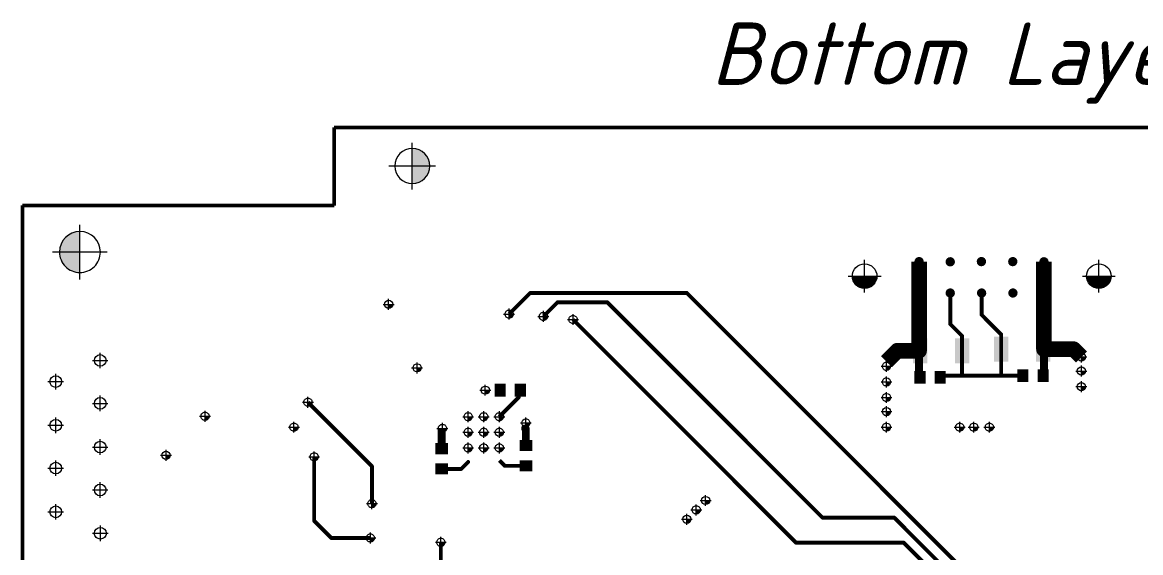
# Paper-space layout 'Layout1' of a CAD drawing. Header units: millimetres. Extents: x 0 to 841, y 0 to 594.
# Drawn here: x 358 to 501.5, y 226 to 294 of the extents above; entities that cross this region are included whole.
import ezdxf

# ---------------------------------------------------------------- set-up
doc = ezdxf.new("R2010")
doc.units = ezdxf.units.MM
doc.layers.get('0').update_dxf_attribs({"lineweight": 50})
for name, color, linetype in [('BottomLayer', 5, 'Continuous'), ('PDF _Геометрия', 7, 'Continuous'), ('PDF _Сплошная заливка', 7, 'Continuous')]:
    doc.layers.add(name, color=color, linetype=linetype)
doc.styles.add('GOST-2.304_Type-B_italic', font='')
doc.styles.get('GOST-2.304_Type-B_italic').set_extended_font_data('GOST Common', italic=True)

psp = doc.layouts.get("Layout1")

# ---------------------------------------------------------------- hatches: boundary and pattern name
at = {"layer": 'PDF _Сплошная заливка', "transparency": 33554559}
for color, points in [(7, [(410.287, 275.568, 0.4142051), (408.038, 277.819), (408.038, 277.819), (408.038, 277.819), (408.037, 275.569), (408.037, 275.569)]), (7, [(408.037, 273.319, 0.4142051), (410.287, 275.568), (410.287, 275.568), (410.287, 275.568), (408.037, 275.569), (408.037, 275.569)]), (7, [(365.41, 267.178, 0.414214), (362.785, 264.553), (362.785, 264.553), (362.785, 264.553), (365.41, 264.553), (365.41, 264.553)]), (7, [(362.785, 264.553, 0.4142095), (365.41, 261.928), (365.41, 261.928), (365.41, 261.928), (365.41, 264.553), (365.41, 264.553)]), (256, [(473.039, 263.923), (473.039, 263.923), (473.039, 263.923, 0.4142021), (472.439, 263.323), (472.439, 263.323), (472.439, 263.323), (472.439, 263.323, 0.414158), (473.039, 262.723), (473.039, 262.723), (473.039, 262.723), (473.039, 262.723, 0.4142021), (473.639, 263.323), (473.639, 263.323), (473.639, 263.323), (473.639, 263.323, 0.4142462)]), (256, [(481.039, 263.923), (481.039, 263.923), (481.039, 263.923, 0.4142462), (480.439, 263.323), (480.439, 263.323), (480.439, 263.323), (480.439, 263.323, 0.4142021), (481.039, 262.723), (481.039, 262.723), (481.039, 262.723), (481.039, 262.723, 0.4142021), (481.639, 263.323), (481.639, 263.323), (481.639, 263.323), (481.639, 263.323, 0.4142462)]), (256, [(485.059, 263.923), (485.059, 263.923), (485.059, 263.923, 0.4142021), (484.459, 263.323), (484.459, 263.323), (484.459, 263.323), (484.459, 263.323, 0.414158), (485.059, 262.723), (485.059, 262.723), (485.059, 262.723), (485.059, 262.723, 0.4142021), (485.659, 263.323), (485.659, 263.323), (485.659, 263.323), (485.659, 263.323, 0.4142462)]), (256, [(477.039, 263.903), (477.039, 263.903), (477.039, 263.903, 0.4142021), (476.439, 263.303), (476.439, 263.303), (476.439, 263.303), (476.439, 263.303, 0.4142462), (477.039, 262.703), (477.039, 262.703), (477.039, 262.703), (477.039, 262.703, 0.4142462), (477.639, 263.303), (477.639, 263.303), (477.639, 263.303), (477.639, 263.303, 0.4142021)]), (256, [(489.059, 263.903), (489.059, 263.903), (489.059, 263.903, 0.414158), (488.459, 263.303), (488.459, 263.303), (488.459, 263.303), (488.459, 263.303, 0.4142021), (489.059, 262.703), (489.059, 262.703), (489.059, 262.703), (489.059, 262.703, 0.4142462), (489.659, 263.303), (489.659, 263.303), (489.659, 263.303), (489.659, 263.303, 0.4142021)]), (7, [(466.059, 259.888, -0.4142252), (464.484, 261.463), (464.484, 261.463), (464.484, 261.463), (466.059, 261.463), (466.059, 261.463)]), (7, [(467.634, 261.463, -0.4142252), (466.059, 259.888), (466.059, 259.888), (466.059, 259.888), (466.059, 261.463), (466.059, 261.463)]), (7, [(496.099, 259.888, -0.4142252), (494.524, 261.463), (494.524, 261.463), (494.524, 261.463), (496.099, 261.463), (496.099, 261.463)]), (7, [(497.674, 261.463, -0.4142177), (496.099, 259.888), (496.099, 259.888), (496.099, 259.888), (496.099, 261.463), (496.099, 261.463)]), (256, [(473.039, 259.903), (473.039, 259.903), (473.039, 259.903, 0.414158), (472.439, 259.303), (472.439, 259.303), (472.439, 259.303), (472.439, 259.303, 0.4142021), (473.039, 258.703), (473.039, 258.703), (473.039, 258.703), (473.039, 258.703, 0.4142462), (473.639, 259.303), (473.639, 259.303), (473.639, 259.303), (473.639, 259.303, 0.4142021)]), (256, [(477.039, 259.903), (477.039, 259.903), (477.039, 259.903, 0.4142021), (476.439, 259.303), (476.439, 259.303), (476.439, 259.303), (476.439, 259.303, 0.4142462), (477.039, 258.703), (477.039, 258.703), (477.039, 258.703), (477.039, 258.703, 0.4142462), (477.639, 259.303), (477.639, 259.303), (477.639, 259.303), (477.639, 259.303, 0.4142021)]), (256, [(481.059, 259.903), (481.059, 259.903), (481.059, 259.903, 0.414158), (480.459, 259.303), (480.459, 259.303), (480.459, 259.303), (480.459, 259.303, 0.4142021), (481.059, 258.703), (481.059, 258.703), (481.059, 258.703), (481.059, 258.703, 0.4142462), (481.659, 259.303), (481.659, 259.303), (481.659, 259.303), (481.659, 259.303, 0.4142021)]), (256, [(485.079, 259.903), (485.079, 259.903), (485.079, 259.903, 0.4142021), (484.479, 259.303), (484.479, 259.303), (484.479, 259.303), (484.479, 259.303, 0.4142462), (485.079, 258.703), (485.079, 258.703), (485.079, 258.703), (485.079, 258.703, 0.4142021), (485.679, 259.303), (485.679, 259.303), (485.679, 259.303), (485.679, 259.303, 0.414158)]), (256, [(489.059, 259.923), (489.059, 259.923), (489.059, 259.923, 0.4142021), (488.459, 259.323), (488.459, 259.323), (488.459, 259.323), (488.459, 259.323, 0.414158), (489.059, 258.723), (489.059, 258.723), (489.059, 258.723), (489.059, 258.723, 0.4142021), (489.659, 259.323), (489.659, 259.323), (489.659, 259.323), (489.659, 259.323, 0.4142462)]), (7, [(405.531, 257.846, -0.4142084), (405.006, 257.321), (405.006, 257.321), (405.006, 257.321), (405.006, 257.846), (405.006, 257.846)]), (7, [(420.985, 256.596, -0.1989561), (420.831, 256.224), (420.831, 256.224, -0.1988801), (420.46, 256.071), (420.46, 256.071), (420.46, 256.071), (420.46, 256.596), (420.46, 256.596)]), (7, [(425.384, 256.303, -0.1988801), (425.231, 255.932), (425.231, 255.932, -0.1989057), (424.859, 255.778), (424.859, 255.778), (424.859, 255.778), (424.859, 256.303), (424.859, 256.303)]), (7, [(429.184, 255.903, -0.4142588), (428.659, 255.378), (428.659, 255.378), (428.659, 255.378), (428.659, 255.903), (428.659, 255.903)]), (7, [(494.384, 251.103, -0.414158), (493.859, 250.578), (493.859, 250.578), (493.859, 250.578), (493.859, 251.103), (493.859, 251.103)]), (7, [(409.185, 249.703, -0.1989561), (409.031, 249.332), (409.031, 249.332, -0.1988801), (408.66, 249.178), (408.66, 249.178), (408.66, 249.178), (408.66, 249.703), (408.66, 249.703)]), (7, [(469.384, 249.903, -0.4142084), (468.859, 249.378), (468.859, 249.378), (468.859, 249.378), (468.859, 249.903), (468.859, 249.903)]), (7, [(494.384, 249.303, -0.4142084), (493.859, 248.778), (493.859, 248.778), (493.859, 248.778), (493.859, 249.303), (493.859, 249.303)]), (7, [(417.931, 246.846, -0.1989884), (417.777, 246.475), (417.777, 246.475, -0.1989884), (417.406, 246.321), (417.406, 246.321), (417.406, 246.321), (417.406, 246.846), (417.406, 246.846)]), (7, [(469.384, 247.903, -0.1988982), (469.23, 247.532), (469.23, 247.532, -0.1988478), (468.859, 247.378), (468.859, 247.378), (468.859, 247.378), (468.859, 247.903), (468.859, 247.903)]), (7, [(494.384, 247.303, -0.1989884), (494.23, 246.932), (494.23, 246.932, -0.1990018), (493.859, 246.778), (493.859, 246.778), (493.859, 246.778), (493.859, 247.303), (493.859, 247.303)]), (7, [(395.185, 245.303, -0.4142363), (394.66, 244.778), (394.66, 244.778), (394.66, 244.778), (394.66, 245.303), (394.66, 245.303)]), (7, [(469.384, 245.903, -0.1987974), (469.23, 245.532), (469.23, 245.532, -0.1988478), (468.859, 245.378), (468.859, 245.378), (468.859, 245.378), (468.859, 245.903), (468.859, 245.903)]), (7, [(469.384, 244.103, -0.4142588), (468.859, 243.578), (468.859, 243.578), (468.859, 243.578), (468.859, 244.103), (468.859, 244.103)]), (7, [(381.985, 243.503, -0.1989561), (381.831, 243.132), (381.831, 243.132, -0.1988801), (381.46, 242.978), (381.46, 242.978), (381.46, 242.978), (381.46, 243.503), (381.46, 243.503)]), (7, [(415.731, 243.446, -0.1989884), (415.577, 243.075), (415.577, 243.075, -0.1989884), (415.206, 242.921), (415.206, 242.921), (415.206, 242.921), (415.206, 243.446), (415.206, 243.446)]), (7, [(417.731, 243.446, -0.4142084), (417.206, 242.921), (417.206, 242.921), (417.206, 242.921), (417.206, 243.446), (417.206, 243.446)]), (7, [(419.73, 243.446, -0.4141859), (419.206, 242.921), (419.206, 242.921), (419.206, 242.921), (419.206, 243.446), (419.206, 243.446)]), (7, [(423.13, 242.646, -0.4142588), (422.605, 242.121), (422.605, 242.121), (422.605, 242.121), (422.605, 242.646), (422.605, 242.646)]), (7, [(393.385, 242.103, -0.1989884), (393.231, 241.732), (393.231, 241.732, -0.1989884), (392.86, 241.578), (392.86, 241.578), (392.86, 241.578), (392.86, 242.103), (392.86, 242.103)]), (7, [(412.431, 241.946, -0.1989884), (412.277, 241.575), (412.277, 241.575, -0.1989884), (411.906, 241.421), (411.906, 241.421), (411.906, 241.421), (411.906, 241.946), (411.906, 241.946)]), (7, [(415.731, 241.447, -0.4142084), (415.206, 240.922), (415.206, 240.922), (415.206, 240.922), (415.206, 241.447), (415.206, 241.447)]), (7, [(417.731, 241.447, -0.4142588), (417.206, 240.922), (417.206, 240.922), (417.206, 240.922), (417.206, 241.447), (417.206, 241.447)]), (7, [(419.73, 241.447, -0.4142363), (419.206, 240.922), (419.206, 240.922), (419.206, 240.922), (419.206, 241.447), (419.206, 241.447)]), (7, [(469.384, 242.103, -0.1988801), (469.23, 241.732), (469.23, 241.732, -0.1989561), (468.859, 241.578), (468.859, 241.578), (468.859, 241.578), (468.859, 242.103), (468.859, 242.103)]), (7, [(478.784, 242.103, -0.1988801), (478.63, 241.732), (478.63, 241.732, -0.1990065), (478.259, 241.578), (478.259, 241.578), (478.259, 241.578), (478.259, 242.103), (478.259, 242.103)]), (7, [(480.584, 242.103, -0.1988801), (480.43, 241.732), (480.43, 241.732, -0.1989561), (480.059, 241.578), (480.059, 241.578), (480.059, 241.578), (480.059, 242.103), (480.059, 242.103)]), (7, [(482.584, 242.103, -0.414158), (482.059, 241.578), (482.059, 241.578), (482.059, 241.578), (482.059, 242.103), (482.059, 242.103)]), (7, [(376.985, 238.503, -0.4142084), (376.46, 237.978), (376.46, 237.978), (376.46, 237.978), (376.46, 238.503), (376.46, 238.503)]), (7, [(395.985, 238.303, -0.1988982), (395.831, 237.932), (395.831, 237.932, -0.1988478), (395.46, 237.778), (395.46, 237.778), (395.46, 237.778), (395.46, 238.303), (395.46, 238.303)]), (7, [(415.731, 239.447, -0.1989884), (415.577, 239.075), (415.577, 239.075, -0.1989884), (415.206, 238.922), (415.206, 238.922), (415.206, 238.922), (415.206, 239.447), (415.206, 239.447)]), (7, [(417.731, 239.447, -0.1988801), (417.577, 239.075), (417.577, 239.075, -0.1989561), (417.206, 238.922), (417.206, 238.922), (417.206, 238.922), (417.206, 239.447), (417.206, 239.447)]), (7, [(419.73, 239.447, -0.4141859), (419.206, 238.922), (419.206, 238.922), (419.206, 238.922), (419.206, 239.447), (419.206, 239.447)]), (7, [(446.184, 232.703, -0.4142588), (445.659, 232.178), (445.659, 232.178), (445.659, 232.178), (445.659, 232.703), (445.659, 232.703)]), (7, [(403.385, 232.303, -0.4142588), (402.86, 231.778), (402.86, 231.778), (402.86, 231.778), (402.86, 232.303), (402.86, 232.303)]), (7, [(444.984, 231.503, -0.1988801), (444.83, 231.132), (444.83, 231.132, -0.1989695), (444.459, 230.978), (444.459, 230.978), (444.459, 230.978), (444.459, 231.503), (444.459, 231.503)]), (7, [(443.784, 230.303, -0.4142084), (443.259, 229.778), (443.259, 229.778), (443.259, 229.778), (443.259, 230.303), (443.259, 230.303)]), (7, [(403.185, 227.903, -0.1987974), (403.031, 227.532), (403.031, 227.532, -0.1988982), (402.66, 227.378), (402.66, 227.378), (402.66, 227.378), (402.66, 227.903), (402.66, 227.903)]), (7, [(412.231, 227.349, -0.1988801), (412.077, 226.978), (412.077, 226.978, -0.1989561), (411.706, 226.824), (411.706, 226.824), (411.706, 226.824), (411.706, 227.349), (411.706, 227.349)])]:
    psp.add_hatch(color=color, dxfattribs=at).paths.add_polyline_path(points)

# ---------------------------------------------------------------- linework, layer by layer
for p, q in [((558.029, 280.5), (398.029, 280.5)), ((398.029, 280.5), (398.029, 270.5)), ((358.029, 270.5), (358.029, 90.5)), ((398.029, 270.5), (358.029, 270.5))]:
    psp.add_line(p, q)
at = {"lineweight": 50}
for p, q in [((398.029, 270.5), (398.029, 280.5)), ((398.029, 280.5), (558.029, 280.5)), ((358.029, 90.5), (358.029, 270.5)), ((358.029, 270.5), (398.029, 270.5)), ((358.029, 90.5), (358.029, 270.5))]:
    psp.add_line(p, q, dxfattribs=at)
at = {"layer": 'BottomLayer'}
for points, const_width in [([(473.04, 259.304), (473.04, 263.324)], 2), ([(489.06, 259.324), (489.06, 263.304)], 2), ([(473.04, 251.904), (473.04, 259.304)], 2), ([(489.06, 252.104), (489.06, 259.324)], 2), ([(423.167, 259.304), (420.46, 256.597)], 0.5), ([(443.26, 259.304), (423.167, 259.304)], 0.5), ([(426.66, 258.104), (424.86, 256.304)], 0.5), ([(433.06, 258.104), (426.66, 258.104)], 0.5), ([(460.66, 230.504), (433.06, 258.104)], 0.5), ([(489.76, 212.804), (443.26, 259.304)], 0.5), ([(477.04, 255.324), (477.04, 259.304)], 0.5), ([(481.06, 256.504), (481.06, 259.304)], 0.5), ([(483.567, 253.997), (481.06, 256.504)], 0.5), ([(457.26, 227.304), (428.66, 255.904)], 0.5), ([(478.553, 253.811), (477.04, 255.324)], 0.5), ([(478.553, 251.904), (478.553, 253.811)], 0.5), ([(483.567, 252.104), (483.567, 253.997)], 0.5), ([(470.259, 251.904), (468.86, 250.504)], 2), ([(473.04, 251.904), (470.259, 251.904)], 2), ([(492.86, 252.104), (489.06, 252.104)], 2), ([(489.06, 252.104), (488.952, 252.104)], 1), ([(489.06, 248.809), (489.06, 252.104)], 1), ([(493.86, 251.104), (492.86, 252.104)], 2), ([(473.04, 248.629), (473.04, 251.904)], 1), ([(473.168, 251.904), (473.04, 251.904)], 1), ([(478.553, 248.797), (478.553, 251.904)], 0.5), ([(483.567, 248.797), (483.567, 252.104)], 0.5), ([(473.164, 248.504), (473.04, 248.629)], 1), ([(475.955, 248.704), (475.755, 248.504)], 0.5), ([(478.46, 248.704), (475.955, 248.704)], 0.5), ([(478.553, 248.797), (478.46, 248.704)], 0.5), ([(483.66, 248.704), (478.46, 248.704)], 0.5), ([(483.66, 248.704), (483.567, 248.797)], 0.5), ([(486.364, 248.704), (483.66, 248.704)], 0.5), ([(489.06, 248.809), (488.955, 248.704)], 1), ([(421.701, 245.943), (421.701, 246.848)], 0.5), ([(402.86, 237.104), (394.66, 245.304)], 0.5), ([(421.701, 245.943), (419.206, 243.448)], 0.5), ([(422.606, 241.848), (422.506, 241.948)], 1), ([(411.806, 239.343), (411.806, 241.848)], 1), ([(422.606, 239.743), (422.606, 241.848)], 1), ([(395.46, 230.104), (395.46, 238.304)], 0.5), ([(419.901, 237.153), (419.206, 237.848)], 0.5), ([(402.86, 232.304), (402.86, 237.104)], 0.5), ([(414.31, 236.753), (411.806, 236.753)], 0.5), ([(415.206, 237.648), (414.31, 236.753)], 0.5), ([(422.606, 237.153), (419.901, 237.153)], 0.5), ([(397.66, 227.904), (395.46, 230.104)], 0.5), ([(469.86, 230.504), (460.66, 230.504)], 0.5), ([(486.46, 213.904), (469.86, 230.504)], 0.5), ([(402.66, 227.904), (397.66, 227.904)], 0.5), ([(411.706, 193.658), (411.706, 227.35)], 0.5), ([(471.06, 227.304), (457.26, 227.304)], 0.5), ([(484.06, 214.304), (471.06, 227.304)], 0.5)]:
    psp.add_lwpolyline(points, dxfattribs=dict(at, const_width=const_width))
for points, const_width in [([(423.292, 259.304, -1), (423.042, 259.304, -1)], 0.25), ([(423.292, 259.304, -1), (423.042, 259.304, -1)], 0.25), ([(426.785, 258.104, -1), (426.535, 258.104, -1)], 0.25), ([(426.785, 258.104, -1), (426.535, 258.104, -1)], 0.25), ([(433.185, 258.104, -1), (432.935, 258.104, -1)], 0.25), ([(433.185, 258.104, -1), (432.935, 258.104, -1)], 0.25), ([(443.385, 259.304, -1), (443.135, 259.304, -1)], 0.25), ([(443.385, 259.304, -1), (443.135, 259.304, -1)], 0.25), ([(481.185, 256.504, -1), (480.935, 256.504, -1)], 0.25), ([(481.185, 256.504, -1), (480.935, 256.504, -1)], 0.25), ([(477.165, 255.324, -1), (476.915, 255.324, -1)], 0.25), ([(477.165, 255.324, -1), (476.915, 255.324, -1)], 0.25), ([(478.678, 253.811, -1), (478.428, 253.811, -1)], 0.25), ([(478.678, 253.811, -1), (478.428, 253.811, -1)], 0.25), ([(483.692, 253.997, -1), (483.442, 253.997, -1)], 0.25), ([(483.692, 253.997, -1), (483.442, 253.997, -1)], 0.25), ([(470.759, 251.904, -1), (469.759, 251.904, -1)], 1), ([(470.759, 251.904, -1), (469.759, 251.904, -1)], 1), ([(473.54, 251.904, -1), (472.54, 251.904, -1)], 1), ([(473.54, 251.904, -1), (472.54, 251.904, -1)], 1), ([(489.56, 252.104, -1), (488.56, 252.104, -1)], 1), ([(489.56, 252.104, -1), (488.56, 252.104, -1)], 1), ([(489.202, 252.104, -1), (488.702, 252.104, -1)], 0.5), ([(489.31, 252.104, -1), (488.81, 252.104, -1)], 0.5), ([(489.31, 252.104, -1), (488.81, 252.104, -1)], 0.5), ([(493.36, 252.104, -1), (492.36, 252.104, -1)], 1), ([(493.36, 252.104, -1), (492.36, 252.104, -1)], 1), ([(473.29, 251.904, -1), (472.79, 251.904, -1)], 0.5), ([(473.29, 251.904, -1), (472.79, 251.904, -1)], 0.5), ([(473.418, 251.904, -1), (472.918, 251.904, -1)], 0.5), ([(478.678, 251.904, -1), (478.428, 251.904, -1)], 0.25), ([(478.678, 251.904, -1), (478.428, 251.904, -1)], 0.25), ([(483.692, 252.104, -1), (483.442, 252.104, -1)], 0.25), ([(483.692, 252.104, -1), (483.442, 252.104, -1)], 0.25), ([(473.29, 248.629, -1), (472.79, 248.629, -1)], 0.5), ([(473.29, 248.629, -1), (472.79, 248.629, -1)], 0.5), ([(473.414, 248.504, -1), (472.914, 248.504, -1)], 0.5), ([(475.88, 248.504, -1), (475.63, 248.504, -1)], 0.25), ([(476.08, 248.704, -1), (475.83, 248.704, -1)], 0.25), ([(476.08, 248.704, -1), (475.83, 248.704, -1)], 0.25), ([(478.585, 248.704, -1), (478.335, 248.704, -1)], 0.25), ([(478.585, 248.704, -1), (478.335, 248.704, -1)], 0.25), ([(478.585, 248.704, -1), (478.335, 248.704, -1)], 0.25), ([(478.678, 248.797, -1), (478.428, 248.797, -1)], 0.25), ([(478.678, 248.797, -1), (478.428, 248.797, -1)], 0.25), ([(483.692, 248.797, -1), (483.442, 248.797, -1)], 0.25), ([(483.692, 248.797, -1), (483.442, 248.797, -1)], 0.25), ([(483.785, 248.704, -1), (483.535, 248.704, -1)], 0.25), ([(483.785, 248.704, -1), (483.535, 248.704, -1)], 0.25), ([(483.785, 248.704, -1), (483.535, 248.704, -1)], 0.25), ([(486.489, 248.704, -1), (486.239, 248.704, -1)], 0.25), ([(489.205, 248.704, -1), (488.705, 248.704, -1)], 0.5), ([(489.31, 248.809, -1), (488.81, 248.809, -1)], 0.5), ([(489.31, 248.809, -1), (488.81, 248.809, -1)], 0.5), ([(421.826, 246.848, -1), (421.576, 246.848, -1)], 0.25), ([(421.826, 245.943, -1), (421.576, 245.943, -1)], 0.25), ([(421.826, 245.943, -1), (421.576, 245.943, -1)], 0.25), ([(422.756, 241.948, -1), (422.256, 241.948, -1)], 0.5), ([(422.856, 241.848, -1), (422.356, 241.848, -1)], 0.5), ([(422.856, 241.848, -1), (422.356, 241.848, -1)], 0.5), ([(412.056, 239.343, -1), (411.556, 239.343, -1)], 0.5), ([(422.856, 239.743, -1), (422.356, 239.743, -1)], 0.5), ([(402.985, 237.104, -1), (402.735, 237.104, -1)], 0.25), ([(402.985, 237.104, -1), (402.735, 237.104, -1)], 0.25), ([(411.931, 236.753, -1), (411.681, 236.753, -1)], 0.25), ([(414.435, 236.753, -1), (414.185, 236.753, -1)], 0.25), ([(414.435, 236.753, -1), (414.185, 236.753, -1)], 0.25), ([(415.331, 237.648, -1), (415.081, 237.648, -1)], 0.25), ([(415.331, 237.648, -1), (415.081, 237.648, -1)], 0.25), ([(420.026, 237.153, -1), (419.776, 237.153, -1)], 0.25), ([(420.026, 237.153, -1), (419.776, 237.153, -1)], 0.25), ([(422.731, 237.153, -1), (422.481, 237.153, -1)], 0.25), ([(395.585, 230.104, -1), (395.335, 230.104, -1)], 0.25), ([(395.585, 230.104, -1), (395.335, 230.104, -1)], 0.25), ([(460.785, 230.504, -1), (460.535, 230.504, -1)], 0.25), ([(460.785, 230.504, -1), (460.535, 230.504, -1)], 0.25), ([(469.985, 230.504, -1), (469.735, 230.504, -1)], 0.25), ([(469.985, 230.504, -1), (469.735, 230.504, -1)], 0.25), ([(397.785, 227.904, -1), (397.535, 227.904, -1)], 0.25), ([(397.785, 227.904, -1), (397.535, 227.904, -1)], 0.25), ([(457.385, 227.304, -1), (457.135, 227.304, -1)], 0.25), ([(457.385, 227.304, -1), (457.135, 227.304, -1)], 0.25), ([(471.185, 227.304, -1), (470.935, 227.304, -1)], 0.25), ([(471.185, 227.304, -1), (470.935, 227.304, -1)], 0.25)]:
    psp.add_lwpolyline(points, format="xyb", close=True, dxfattribs=dict(at, const_width=const_width))
for points in [[(474.082, 250.303), (472.253, 250.303), (474.082, 253.504), (472.253, 253.504)], [(479.467, 250.303), (477.638, 250.303), (479.467, 253.504), (477.638, 253.504)], [(482.653, 253.705), (484.482, 253.705), (482.653, 250.504), (484.482, 250.504)], [(488.038, 253.705), (489.866, 253.705), (488.038, 250.504), (489.866, 250.504)], [(472.453, 249.317), (473.875, 249.317), (472.453, 247.692), (473.875, 247.692)], [(475.044, 249.317), (476.466, 249.317), (475.044, 247.692), (476.466, 247.692)], [(487.075, 247.892), (485.653, 247.892), (487.075, 249.517), (485.653, 249.517)], [(489.666, 247.892), (488.244, 247.892), (489.666, 249.517), (488.244, 249.517)], [(420.021, 246.035), (418.599, 246.035), (420.021, 247.661), (418.599, 247.661)], [(422.612, 246.035), (421.19, 246.035), (422.612, 247.661), (421.19, 247.661)], [(410.993, 238.632), (410.993, 240.055), (412.618, 238.632), (412.618, 240.055)], [(421.793, 239.032), (421.793, 240.455), (423.418, 239.032), (423.418, 240.455)], [(410.993, 236.041), (410.993, 237.464), (412.618, 236.041), (412.618, 237.464)], [(421.793, 236.441), (421.793, 237.864), (423.418, 236.441), (423.418, 237.864)]]:
    psp.add_solid(points, dxfattribs=at)
at = {"layer": 'PDF _Геометрия', "lineweight": 9}
for points in [[(408.037, 272.569), (408.038, 278.569)], [(411.037, 275.568), (405.037, 275.569)], [(365.41, 261.053), (365.41, 268.053)], [(368.909, 264.553), (361.91, 264.553)], [(466.059, 259.363), (466.059, 263.563)], [(496.098, 259.363), (496.098, 263.563)], [(463.959, 261.463), (468.159, 261.463)], [(493.999, 261.463), (498.199, 261.463)], [(405.006, 257.146), (405.006, 258.547)], [(404.306, 257.846), (405.706, 257.846)], [(420.46, 255.896), (420.46, 257.296)], [(424.859, 255.603), (424.859, 257.003)], [(419.76, 256.596), (421.159, 256.596)], [(424.159, 256.303), (425.559, 256.303)], [(427.959, 255.903), (429.359, 255.903)], [(428.659, 255.203), (428.659, 256.603)], [(368.01, 249.653), (368.01, 251.653)], [(493.158, 251.103), (494.559, 251.103)], [(493.858, 250.403), (493.858, 251.803)], [(367.01, 250.653), (369.01, 250.653)], [(407.959, 249.703), (409.36, 249.703)], [(408.66, 249.003), (408.66, 250.403)], [(468.159, 249.903), (469.559, 249.903)], [(468.859, 249.203), (468.859, 250.603)], [(493.858, 248.603), (493.858, 250.003)], [(362.31, 246.953), (362.31, 248.953)], [(468.859, 247.203), (468.859, 248.603)], [(493.158, 249.303), (494.559, 249.303)], [(361.31, 247.953), (363.31, 247.953)], [(416.705, 246.846), (418.106, 246.846)], [(417.405, 246.147), (417.405, 247.546)], [(468.159, 247.903), (469.559, 247.903)], [(493.158, 247.303), (494.559, 247.303)], [(493.858, 246.603), (493.858, 248.003)], [(368.01, 244.153), (368.01, 246.153)], [(393.96, 245.303), (395.36, 245.303)], [(394.66, 244.603), (394.66, 246.003)], [(468.159, 245.903), (469.559, 245.903)], [(468.859, 245.203), (468.859, 246.603)], [(367.01, 245.153), (369.01, 245.153)], [(381.46, 242.803), (381.46, 244.203)], [(415.205, 242.747), (415.205, 244.146)], [(417.206, 242.747), (417.206, 244.146)], [(419.206, 242.747), (419.206, 244.146)], [(468.159, 244.103), (469.559, 244.103)], [(468.859, 243.403), (468.859, 244.803)], [(362.31, 241.353), (362.31, 243.353)], [(380.76, 243.503), (382.16, 243.503)], [(392.86, 241.403), (392.86, 242.803)], [(411.905, 241.247), (411.905, 242.646)], [(414.505, 243.447), (415.905, 243.447)], [(416.506, 243.447), (417.905, 243.447)], [(418.506, 243.447), (419.906, 243.447)], [(421.905, 242.647), (423.306, 242.647)], [(422.606, 241.947), (422.606, 243.347)], [(468.859, 241.403), (468.859, 242.803)], [(478.259, 241.403), (478.259, 242.803)], [(480.059, 241.403), (480.059, 242.803)], [(482.059, 241.403), (482.059, 242.803)], [(361.31, 242.353), (363.31, 242.353)], [(392.16, 242.103), (393.56, 242.103)], [(411.206, 241.947), (412.605, 241.947)], [(414.505, 241.447), (415.905, 241.447)], [(415.205, 240.746), (415.205, 242.147)], [(416.506, 241.447), (417.905, 241.447)], [(417.206, 240.746), (417.206, 242.147)], [(418.506, 241.447), (419.906, 241.447)], [(419.206, 240.746), (419.206, 242.147)], [(468.159, 242.103), (469.559, 242.103)], [(477.559, 242.103), (478.959, 242.103)], [(479.359, 242.103), (480.759, 242.103)], [(481.359, 242.103), (482.759, 242.103)], [(367.01, 239.553), (369.01, 239.553)], [(368.01, 238.553), (368.01, 240.553)], [(415.205, 238.746), (415.205, 240.146)], [(417.206, 238.746), (417.206, 240.146)], [(419.206, 238.746), (419.206, 240.146)], [(375.76, 238.503), (377.16, 238.503)], [(376.46, 237.803), (376.46, 239.203)], [(394.76, 238.303), (396.16, 238.303)], [(395.46, 237.603), (395.46, 239.003)], [(414.505, 239.446), (415.905, 239.446)], [(416.506, 239.446), (417.905, 239.446)], [(418.506, 239.446), (419.906, 239.446)], [(361.31, 236.853), (363.31, 236.853)], [(362.31, 235.853), (362.31, 237.853)], [(367.01, 234.053), (369.01, 234.053)], [(368.01, 233.053), (368.01, 235.053)], [(402.86, 231.603), (402.86, 233.003)], [(444.959, 232.703), (446.359, 232.703)], [(445.66, 232.003), (445.66, 233.403)], [(361.31, 231.253), (363.31, 231.253)], [(362.31, 230.253), (362.31, 232.253)], [(402.16, 232.303), (403.56, 232.303)], [(443.259, 229.603), (443.259, 231.003)], [(443.76, 231.503), (445.159, 231.503)], [(444.459, 230.803), (444.459, 232.203)], [(368.03, 227.513), (368.03, 229.513)], [(442.559, 230.303), (443.959, 230.303)], [(367.03, 228.513), (369.03, 228.513)], [(402.66, 227.203), (402.66, 228.603)], [(401.96, 227.903), (403.36, 227.903)], [(411.006, 227.349), (412.406, 227.349)], [(411.706, 226.649), (411.706, 228.049)]]:
    psp.add_lwpolyline(points, dxfattribs=at)
for points in [[(410.287, 275.568, 0.414158), (408.038, 277.819, 0.414158), (405.787, 275.569, 0.414158), (408.037, 273.319, 0.414158)], [(368.035, 264.553, 0.414158), (365.41, 267.178, 0.4142032), (362.785, 264.553, 0.4142588), (365.41, 261.928, 0.4142137)], [(464.484, 261.463, -0.4143145), (466.059, 263.038, -0.4143145), (467.634, 261.463, -0.4142217), (466.059, 259.887, -0.4142217)], [(494.524, 261.463, -0.4143145), (496.098, 263.038, -0.4142217), (497.674, 261.463, -0.414129), (496.098, 259.887, -0.4142217)], [(404.481, 257.846, -0.4140361), (405.006, 258.372, -0.4140361), (405.531, 257.846, -0.4138106), (405.006, 257.321, -0.4138106)], [(419.935, 256.596, -0.4143145), (420.46, 257.121, -0.4143145), (420.984, 256.596, -0.4143145), (420.46, 256.071, -0.4143145)], [(424.334, 256.303, -0.4143145), (424.859, 256.828, -0.4143145), (425.384, 256.303, -0.4143145), (424.859, 255.778, -0.4143145)], [(428.134, 255.903, -0.4143145), (428.659, 256.428, -0.4143145), (429.184, 255.903, -0.4143145), (428.659, 255.378, -0.4143145)], [(367.26, 250.653, -0.414158), (368.01, 251.403, -0.414158), (368.76, 250.653, -0.414158), (368.01, 249.903, -0.414158)], [(493.333, 251.103, -0.4138106), (493.858, 251.628, -0.4140361), (494.384, 251.103, -0.4140361), (493.858, 250.578, -0.4138106)], [(408.134, 249.703, -0.4137584), (408.66, 250.228, -0.4140361), (409.185, 249.703, -0.4138106), (408.66, 249.178, -0.4135323)], [(468.334, 249.903, -0.4143145), (468.859, 250.428, -0.4140361), (469.384, 249.903, -0.4140361), (468.859, 249.378, -0.4143145)], [(493.333, 249.303, -0.4138106), (493.858, 249.828, -0.4140361), (494.384, 249.303, -0.4140361), (493.858, 248.778, -0.4138106)], [(361.56, 247.953, -0.414158), (362.31, 248.703, -0.414158), (363.06, 247.953, -0.414158), (362.31, 247.203, -0.414158)], [(468.334, 247.903, -0.4143145), (468.859, 248.428, -0.4140361), (469.384, 247.903, -0.4140361), (468.859, 247.378, -0.4143145)], [(416.88, 246.846, -0.4138106), (417.405, 247.371, -0.4140361), (417.931, 246.846, -0.4140361), (417.405, 246.321, -0.4138106)], [(493.333, 247.303, -0.4138106), (493.858, 247.828, -0.4140361), (494.384, 247.303, -0.4140361), (493.858, 246.778, -0.4138106)], [(367.26, 245.153, -0.414158), (368.01, 245.903, -0.414158), (368.76, 245.153, -0.414158), (368.01, 244.403, -0.414158)], [(394.135, 245.303, -0.4143145), (394.66, 245.828, -0.4143145), (395.185, 245.303, -0.4143145), (394.66, 244.778, -0.4143145)], [(468.334, 245.903, -0.4143145), (468.859, 246.428, -0.4140361), (469.384, 245.903, -0.4140361), (468.859, 245.378, -0.4143145)], [(380.935, 243.503, -0.4143145), (381.46, 244.028, -0.4143145), (381.985, 243.503, -0.4143145), (381.46, 242.978, -0.4143145)], [(414.68, 243.447, -0.4143145), (415.205, 243.971, -0.4143145), (415.73, 243.447, -0.4143145), (415.205, 242.922, -0.4143145)], [(416.681, 243.447, -0.4143145), (417.206, 243.971, -0.4143145), (417.73, 243.447, -0.4143145), (417.206, 242.922, -0.4143145)], [(418.681, 243.447, -0.4143145), (419.206, 243.971, -0.4143145), (419.731, 243.447, -0.4143145), (419.206, 242.922, -0.4143145)], [(468.334, 244.103, -0.4140361), (468.859, 244.628, -0.4137584), (469.384, 244.103, -0.4135323), (468.859, 243.578, -0.4138106)], [(361.56, 242.353, -0.414158), (362.31, 243.103, -0.414158), (363.06, 242.353, -0.414158), (362.31, 241.603, -0.414158)], [(392.335, 242.103, -0.4143145), (392.86, 242.628, -0.4143145), (393.385, 242.103, -0.4143145), (392.86, 241.578, -0.4143145)], [(411.381, 241.947, -0.4143145), (411.905, 242.471, -0.4143145), (412.43, 241.947, -0.4143145), (411.905, 241.422, -0.4143145)], [(422.08, 242.647, -0.4140361), (422.606, 243.172, -0.4143145), (423.131, 242.647, -0.4143145), (422.606, 242.122, -0.4140361)], [(468.334, 242.103, -0.4143145), (468.859, 242.628, -0.4140361), (469.384, 242.103, -0.4140361), (468.859, 241.578, -0.4143145)], [(477.734, 242.103, -0.4143145), (478.259, 242.628, -0.4143145), (478.784, 242.103, -0.4143145), (478.259, 241.578, -0.4143145)], [(479.534, 242.103, -0.4143145), (480.059, 242.628, -0.4140361), (480.584, 242.103, -0.4140361), (480.059, 241.578, -0.4143145)], [(481.534, 242.103, -0.4143145), (482.059, 242.628, -0.4143145), (482.584, 242.103, -0.4143145), (482.059, 241.578, -0.4143145)], [(414.68, 241.447, -0.4143145), (415.205, 241.972, -0.4143145), (415.73, 241.447, -0.4140361), (415.205, 240.921, -0.4140361)], [(416.681, 241.447, -0.4143145), (417.206, 241.972, -0.4143145), (417.73, 241.447, -0.4140361), (417.206, 240.921, -0.4140361)], [(418.681, 241.447, -0.4143145), (419.206, 241.972, -0.4143145), (419.731, 241.447, -0.4140361), (419.206, 240.921, -0.4140361)], [(367.26, 239.553, -0.414158), (368.01, 240.303, -0.414158), (368.76, 239.553, -0.414158), (368.01, 238.803, -0.414158)], [(414.68, 239.446, -0.4143145), (415.205, 239.971, -0.4143145), (415.73, 239.446, -0.4143145), (415.205, 238.921, -0.4143145)], [(416.681, 239.446, -0.4143145), (417.206, 239.971, -0.4143145), (417.73, 239.446, -0.4143145), (417.206, 238.921, -0.4143145)], [(418.681, 239.446, -0.4143145), (419.206, 239.971, -0.4143145), (419.731, 239.446, -0.4143145), (419.206, 238.921, -0.4143145)], [(375.935, 238.503, -0.4140361), (376.46, 239.028, -0.4140361), (376.985, 238.503, -0.4138106), (376.46, 237.978, -0.4138106)], [(394.935, 238.303, -0.4143145), (395.46, 238.828, -0.4143145), (395.985, 238.303, -0.4143145), (395.46, 237.778, -0.4143145)], [(361.56, 236.853, -0.414158), (362.31, 237.603, -0.414158), (363.06, 236.853, -0.414158), (362.31, 236.103, -0.414158)], [(367.26, 234.053, -0.414158), (368.01, 234.803, -0.414158), (368.76, 234.053, -0.414158), (368.01, 233.303, -0.414158)], [(402.335, 232.303, -0.4143145), (402.86, 232.828, -0.4143145), (403.385, 232.303, -0.4143145), (402.86, 231.778, -0.4143145)], [(445.134, 232.703, -0.4140361), (445.66, 233.228, -0.4138106), (446.184, 232.703, -0.4138106), (445.66, 232.178, -0.4140361)], [(361.56, 231.253, -0.414158), (362.31, 232.003, -0.414158), (363.06, 231.253, -0.414158), (362.31, 230.503, -0.414158)], [(443.934, 231.503, -0.4143145), (444.459, 232.028, -0.4143145), (444.984, 231.503, -0.4143145), (444.459, 230.978, -0.4143145)], [(442.734, 230.303, -0.4138106), (443.259, 230.828, -0.4138106), (443.784, 230.303, -0.4140361), (443.259, 229.778, -0.4140361)], [(367.28, 228.513, -0.414158), (368.03, 229.263, -0.414158), (368.78, 228.513, -0.4145109), (368.03, 227.763, -0.4145109)], [(402.135, 227.903, -0.4143145), (402.66, 228.428, -0.4143145), (403.185, 227.903, -0.4143145), (402.66, 227.378, -0.4143145)], [(411.181, 227.349, -0.4143145), (411.706, 227.874, -0.4143145), (412.231, 227.349, -0.4143145), (411.706, 226.824, -0.4143145)]]:
    psp.add_lwpolyline(points, format="xyb", close=True, dxfattribs=at)

# ---------------------------------------------------------------- texts
at = {"insert": (445.496, 293.982), "char_height": 8, "attachment_point": 1, "style": 'GOST-2.304_Type-B_italic'}
psp.add_mtext_dynamic_manual_height_columns('\\pi0.86039;{\\fGOST type B|b0|i1|c204|p34;Bottom Layer}', width=67.53124, gutter_width=12.5, heights=[0], dxfattribs=at)

doc.saveas('drawing.dxf')
